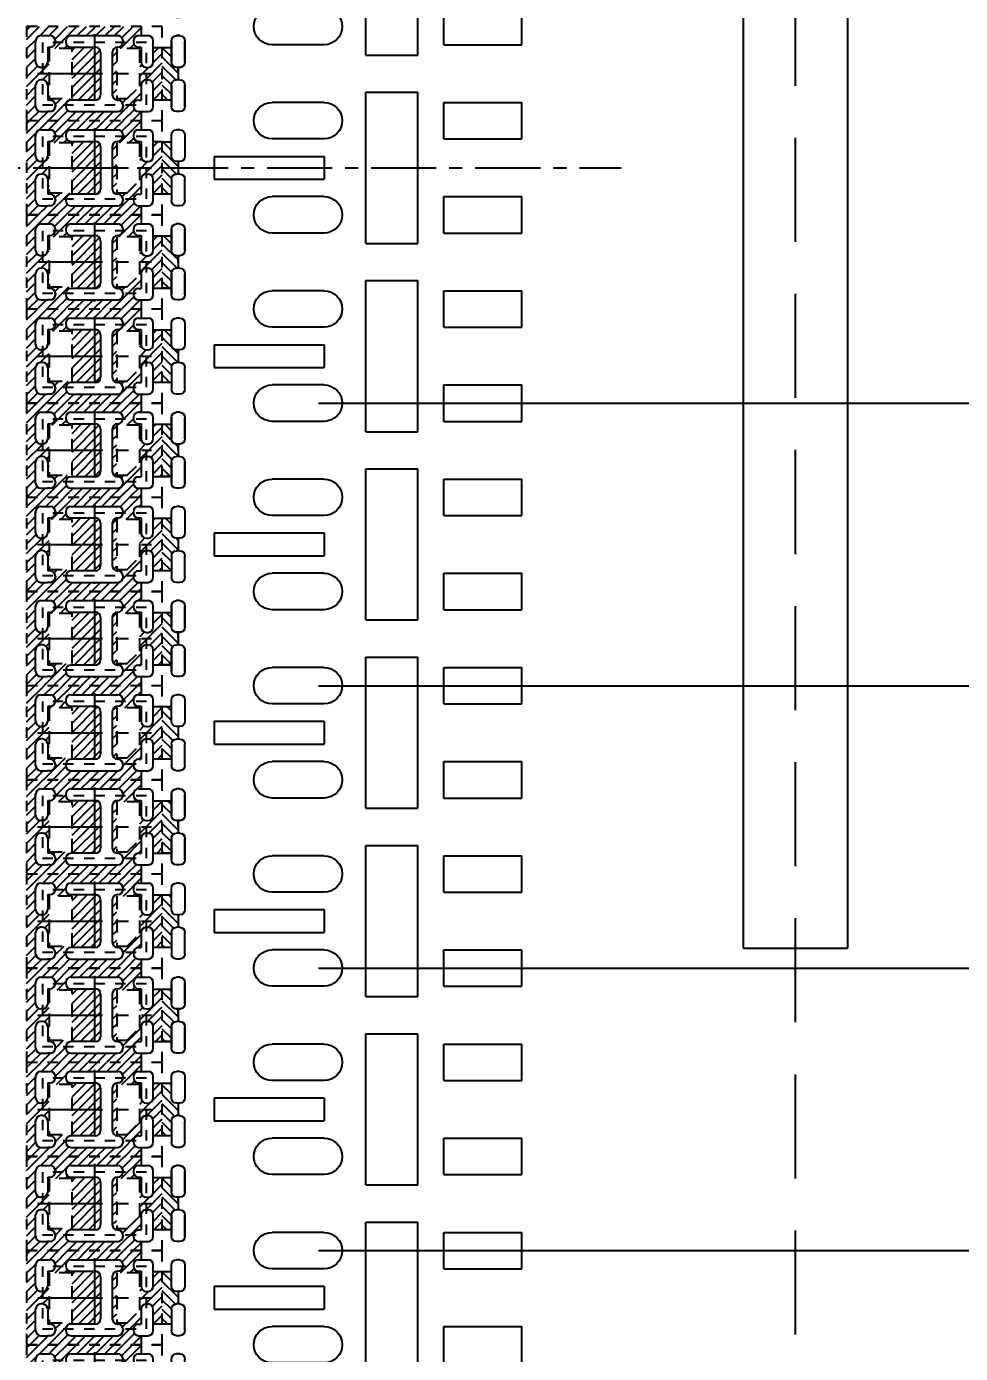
# Model space of a CAD drawing. Extents: x -1398 to -1114, y 27 to 158.
# Drawn here: x -1321.09 to -1312.12, y 86.86 to 99.61 of the extents above; entities that cross this region are included whole.
import ezdxf

# ---------------------------------------------------------------- set-up
doc = ezdxf.new("R2010")
doc.units = 0
doc.header["$LTSCALE"] = 0.5
for name, pattern in [('ACANSTGLM', [3, 2, -1]), ('CENTER', [2, 1.25, -0.25, 0.25, -0.25]), ('HIDDEN', [0.375, 0.25, -0.125]), ('HIDDEN2', [0.1875, 0.125, -0.0625])]:
    doc.linetypes.add(name, pattern=pattern)
for name, color, linetype in [('B', 5, 'Continuous'), ('C', 1, 'CENTER'), ('DIM', 7, 'Continuous'), ('H', 4, 'HIDDEN'), ('hatch', 7, 'CENTER'), ('HATCH O-L', 7, 'HIDDEN2'), ('PACKAGE OL', 51, 'HIDDEN2')]:
    doc.layers.add(name, color=color, linetype=linetype)
doc.styles.get("Standard").update_dxf_attribs({"font": 'ROMANS.SHX'})
doc.dimstyles.new('DIM 1', dxfattribs={"dimtxt": 1.5, "dimasz": 1.5, "dimexe": 1.5, "dimexo": 1.5, "dimgap": 1.5, "dimtad": 0, "dimtih": 1, "dimtoh": 1, "dimdec": 4, "dimzin": 1, "dimdsep": 46, "dimtxsty": 'STANDARD', "dimcen": 1.5, "dimclrd": 256, "dimclre": 256, "dimclrt": 256, "dimadec": 0, "dimazin": 2, "dimtfac": 1, "dimtdec": 4, "dimtmove": 0, "dimatfit": 3, "dimfxl": 1, "dimarcsym": 0})

# ---------------------------------------------------------------- blocks, each defined once
blk = doc.blocks.new('*D21')
at = {"layer": 'Defpoints', "color": 0, "transparency": 16777216}
for p in [(51.758, -773.897), (267.883, -818.897), (273.574, -818.897)]:
    blk.add_point(p, dxfattribs=at)
at = {"layer": 'DIM', "lineweight": -2, "transparency": 16777216}
blk.add_line((269.383, -818.897), (273.574, -818.897), dxfattribs=at)
at = {"layer": 'DIM', "transparency": 16777216, "insert": (278.788, -818.897), "char_height": 1.5, "attachment_point": 5}
blk.add_mtext('45.000', dxfattribs=at)
blk = doc.blocks.new('*D22')
at = {"layer": 'Defpoints', "color": 0, "transparency": 16777216}
for p in [(51.758, -773.897), (267.883, -825.147), (273.481, -825.147)]:
    blk.add_point(p, dxfattribs=at)
at = {"layer": 'DIM', "lineweight": -2, "transparency": 16777216}
blk.add_line((269.383, -825.147), (273.481, -825.147), dxfattribs=at)
at = {"layer": 'DIM', "transparency": 16777216, "insert": (278.695, -825.147), "char_height": 1.5, "attachment_point": 5}
blk.add_mtext('51.250', dxfattribs=at)
blk = doc.blocks.new('*D23')
at = {"layer": 'Defpoints', "color": 0, "transparency": 16777216}
for p in [(51.758, -773.897), (267.883, -841.147), (273.841, -841.147)]:
    blk.add_point(p, dxfattribs=at)
at = {"layer": 'DIM', "lineweight": -2, "transparency": 16777216}
blk.add_line((269.383, -841.147), (273.841, -841.147), dxfattribs=at)
at = {"layer": 'DIM', "transparency": 16777216, "insert": (279.019, -841.147), "char_height": 1.5, "attachment_point": 5}
blk.add_mtext('67.250', dxfattribs=at)
blk = doc.blocks.new('DFN1006-2L VER BAR')
at = {"layer": 'hatch'}
h = blk.add_hatch(dxfattribs=at)
h.set_pattern_fill('ANSI31', color=256, scale=0.02)
h.set_pattern_definition([(45, (1371.827285, -129.640526), (-0.0449012806, 0.0449012806), [])])
h.paths.add_polyline_path([(2.455, 0.53), (2.367, 0.53), (2.367, 0.389, -0.414214), (2.317, 0.339), (2.302, 0.339), (2.302, 0.219), (2.317, 0.219, -0.414214), (2.367, 0.169), (2.367, 0.028), (2.455, 0.028)])
h.paths.add_polyline_path([(2.455, -0.375), (2.367, -0.375), (2.367, -0.516, -0.414214), (2.317, -0.566), (2.302, -0.566), (2.302, -0.686), (2.317, -0.686, -0.414214), (2.367, -0.736), (2.367, -0.877), (2.455, -0.877)])
h.paths.add_polyline_path([(2.455, -1.28), (2.367, -1.28), (2.367, -1.421, -0.414214), (2.317, -1.471), (2.302, -1.471), (2.302, -1.591), (2.317, -1.591, -0.414214), (2.367, -1.641), (2.367, -1.781), (2.455, -1.781)])
at = {"layer": 'B'}
for p, q in [((2.287, 0.644), (2.317, 0.644)), ((2.237, 0.594), (2.237, 0.389)), ((2.367, 0.594), (2.367, 0.389)), ((2.287, 0.339), (2.317, 0.339)), ((2.302, 0.279), (2.302, 0.339)), ((2.237, 0.169), (2.237, -0.036)), ((2.287, 0.219), (2.317, 0.219)), ((2.367, 0.169), (2.367, -0.036)), ((-0.25, 0.002), (-1, 0.002)), ((-1, -0.348), (-1, 0.002)), ((-0.25, -0.348), (-0.25, 0.002)), ((0, -1.352), (0, 0.1)), ((0.5, 0.1), (0, 0.1)), ((0.5, -1.352), (0.5, 0.1)), ((0.9, 0.002), (1.4, 0.002)), ((2.287, -0.086), (2.317, -0.086)), ((-0.25, -0.348), (-1, -0.348)), ((0.9, -0.348), (1.4, -0.348)), ((2.237, -0.311), (2.237, -0.516)), ((2.287, -0.261), (2.317, -0.261)), ((2.367, -0.516), (2.367, -0.311)), ((1.955, -0.516), (0.9, -0.516)), ((0.9, -0.516), (0.9, -0.736)), ((1.955, -0.516), (1.955, -0.736)), ((2.287, -0.566), (2.317, -0.566)), ((1.955, -0.736), (0.9, -0.736)), ((2.237, -0.941), (2.237, -0.736)), ((2.287, -0.686), (2.317, -0.686)), ((2.367, -0.736), (2.367, -0.941)), ((-1, -1.253), (-1, -0.903)), ((-0.25, -0.903), (-1, -0.903)), ((-0.25, -1.253), (-0.25, -0.903)), ((0.9, -0.903), (1.4, -0.903)), ((2.287, -0.991), (2.317, -0.991)), ((-0.25, -1.253), (-1, -1.253)), ((0.9, -1.253), (1.4, -1.253)), ((2.237, -1.421), (2.237, -1.216)), ((2.287, -1.166), (2.317, -1.166)), ((2.367, -1.421), (2.367, -1.216)), ((0.5, -1.352), (0, -1.352)), ((2.287, -1.471), (2.317, -1.471)), ((2.237, -1.846), (2.237, -1.641)), ((2.287, -1.591), (2.317, -1.591)), ((2.367, -1.846), (2.367, -1.641)), ((2.287, -1.896), (2.317, -1.896))]:
    blk.add_line(p, q, dxfattribs=at)
for centre, radius, start, end in [((2.287, 0.594), 0.05, 90, 180), ((2.317, 0.594), 0.05, 0, 90), ((2.317, 0.594), 0.05, 0, 90), ((2.287, 0.389), 0.05, 180, 270), ((2.317, 0.389), 0.05, 270, 0), ((2.287, 0.169), 0.05, 90, 180), ((2.317, 0.169), 0.05, 0, 90), ((0.9, -0.173), 0.175, 90, 270), ((1.4, -0.173), 0.175, 270, 90), ((2.287, -0.036), 0.05, 180, 270), ((2.317, -0.036), 0.05, 270, 0), ((2.287, -0.311), 0.05, 90, 180), ((2.317, -0.311), 0.05, 0, 90), ((2.287, -0.516), 0.05, 180, 270), ((2.317, -0.516), 0.05, 270, 0), ((2.287, -0.736), 0.05, 90, 180), ((2.317, -0.736), 0.05, 0, 90), ((0.9, -1.078), 0.175, 90, 270), ((1.4, -1.078), 0.175, 270, 90), ((2.287, -0.941), 0.05, 180, 270), ((2.317, -0.941), 0.05, 270, 0), ((2.287, -1.216), 0.05, 90, 180), ((2.317, -1.216), 0.05, 0, 90), ((2.287, -1.421), 0.05, 180, 270), ((2.317, -1.421), 0.05, 270, 0), ((2.287, -1.641), 0.05, 90, 180), ((2.317, -1.641), 0.05, 0, 90), ((2.287, -1.846), 0.05, 180, 270), ((2.317, -1.846), 0.05, 270, 0), ((2.317, -1.846), 0.05, 270, 0)]:
    blk.add_arc(centre, radius, start, end, dxfattribs=at)
at = {"layer": 'H'}
for p, q in [((2.455, 0.53), (2.367, 0.53)), ((2.302, 0.339), (2.302, 0.219)), ((2.455, 0.028), (2.367, 0.028)), ((2.455, -0.375), (2.367, -0.375)), ((2.302, -0.566), (2.302, -0.686)), ((2.455, -0.877), (2.367, -0.877)), ((2.455, -1.28), (2.367, -1.28)), ((2.302, -1.471), (2.302, -1.591)), ((2.455, -1.781), (2.367, -1.781))]:
    blk.add_line(p, q, dxfattribs=at)
blk = doc.blocks.new('2 L-SIDE CROSS REF')
at = {"layer": 'hatch'}
h = blk.add_hatch(dxfattribs=at)
h.set_pattern_fill('ANSI31', color=256, scale=0.02)
h.set_pattern_definition([(45, (579.96456, -36.8985), (-0.0449012806, 0.0449012806), [])])
h.paths.add_polyline_path([(-0.515, -0.06), (-0.499, -0.06, -0.414214), (-0.449, -0.11), (-0.449, -0.254), (-0.425, -0.254, -0.414214), (-0.375, -0.304), (-0.375, -0.315, -0.414214), (-0.425, -0.365), (-0.452, -0.365), (-0.515, -0.365, -0.414214), (-0.565, -0.315), (-0.565, -0.11, -0.414214)], flags=16)
h.paths.add_polyline_path([(-0.565, 0.11), (-0.565, 0.315, -0.414214), (-0.515, 0.365), (-0.425, 0.365, -0.414214), (-0.375, 0.315), (-0.375, 0.304, -0.414214), (-0.425, 0.254), (-0.449, 0.254), (-0.449, 0.11, -0.414214), (-0.499, 0.06), (-0.515, 0.06, -0.414214)], flags=16)
h.paths.add_polyline_path([(-0.435, 0.24), (-0.215, 0.24), (-0.215, -0.24), (-0.435, -0.24)], flags=16)
h.paths.add_polyline_path([(-0.225, -0.254), (0.009, -0.254, 0.414214), (0.059, -0.204), (0.059, 0.204, 0.414214), (0.009, 0.254), (-0.225, 0.254, -0.414214), (-0.275, 0.304), (-0.275, 0.315, -0.414214), (-0.225, 0.365), (0.225, 0.365, -0.414214), (0.275, 0.315), (0.275, 0.304, -0.414214), (0.225, 0.254), (0.222, 0.254, 0.414214), (0.172, 0.204), (0.172, -0.204, 0.423299), (0.224, -0.254, -0.423025), (0.275, -0.304), (0.275, -0.315, -0.414214), (0.225, -0.365), (-0.225, -0.365, -0.414214), (-0.275, -0.315), (-0.275, -0.304, -0.414214)], flags=16)
h.paths.add_polyline_path([(0.215, 0.24), (0.435, 0.24), (0.435, -0.12), (0.315, -0.24), (0.215, -0.24)], flags=16)
h.paths.add_polyline_path([(0.425, -0.254), (0.449, -0.254), (0.449, -0.11, -0.414214), (0.499, -0.06), (0.515, -0.06, -0.414214), (0.565, -0.11), (0.565, -0.315, -0.414214), (0.515, -0.365), (0.452, -0.365), (0.425, -0.365, -0.414214), (0.375, -0.315), (0.375, -0.304, -0.414214)], flags=16)
h.paths.add_polyline_path([(0.452, -0.452), (0.452, -0.365), (0.515, -0.365, 0.414214), (0.565, -0.315), (0.565, -0.251), (0.652, -0.251), (0.652, 0.251), (0.565, 0.251), (0.565, 0.11, -0.414214), (0.515, 0.06), (0.499, 0.06, -0.414214), (0.449, 0.11), (0.449, 0.254), (0.425, 0.254, -0.414214), (0.375, 0.304), (0.375, 0.315, -0.414214), (0.425, 0.365), (0.452, 0.365), (0.452, 0.452), (-0.652, 0.452), (-0.652, -0.452)])
at = {"layer": 'B'}
for p, q in [((-0.565, 0.11), (-0.565, 0.315)), ((-0.565, 0.315), (-0.565, 0.301)), ((-0.515, 0.365), (-0.425, 0.365)), ((-0.375, 0.315), (-0.375, 0.304)), ((-0.275, 0.315), (-0.275, 0.304)), ((-0.225, 0.365), (0.225, 0.365)), ((0.275, 0.315), (0.275, 0.304)), ((0.375, 0.315), (0.375, 0.304)), ((0.425, 0.365), (0.515, 0.365)), ((0.565, 0.11), (0.565, 0.315)), ((-0.449, 0.254), (-0.449, 0.11)), ((-0.449, 0.254), (-0.425, 0.254)), ((-0.225, 0.254), (0.009, 0.254)), ((0.059, 0.204), (0.059, -0.204)), ((0.172, 0.204), (0.172, -0.204)), ((0.222, 0.254), (0.225, 0.254)), ((0.425, 0.254), (0.449, 0.254)), ((0.449, 0.254), (0.449, 0.11)), ((-0.499, 0.06), (-0.515, 0.06)), ((-0.5, 0.06), (-0.5, 0.06)), ((0.499, 0.06), (0.515, 0.06)), ((0.5, 0.06), (0.5, 0.06)), ((-0.565, -0.315), (-0.565, -0.11)), ((-0.499, -0.06), (-0.515, -0.06)), ((-0.5, -0.06), (-0.5, -0.06)), ((-0.449, -0.11), (-0.449, -0.254)), ((0.449, -0.11), (0.449, -0.254)), ((0.499, -0.06), (0.515, -0.06)), ((0.5, -0.06), (0.5, -0.06)), ((0.565, -0.315), (0.565, -0.11)), ((-0.425, -0.254), (-0.449, -0.254)), ((0.009, -0.254), (-0.225, -0.254)), ((0.222, -0.254), (0.225, -0.254)), ((0.425, -0.254), (0.449, -0.254)), ((-0.515, -0.365), (-0.452, -0.365)), ((-0.425, -0.365), (-0.452, -0.365)), ((-0.375, -0.304), (-0.375, -0.315)), ((-0.275, -0.304), (-0.275, -0.315)), ((-0.225, -0.365), (0.225, -0.365)), ((0.275, -0.304), (0.275, -0.315)), ((0.375, -0.304), (0.375, -0.315)), ((0.425, -0.365), (0.452, -0.365)), ((0.452, -0.365), (0.515, -0.365))]:
    blk.add_line(p, q, dxfattribs=at)
for centre, start, end in [((-0.515, 0.315), 90, 180), ((-0.425, 0.315), 0, 90), ((-0.425, 0.304), 270, 0), ((-0.225, 0.315), 90, 180), ((-0.225, 0.304), 180, 270), ((0.225, 0.315), 0, 90), ((0.225, 0.304), 270, 0), ((0.425, 0.315), 90, 180), ((0.425, 0.304), 180, 270), ((0.515, 0.315), 0, 90), ((0.009, 0.204), 0, 90), ((0.222, 0.204), 90, 180), ((-0.515, 0.11), 180, 270), ((-0.499, 0.11), 270, 0), ((0.499, 0.11), 180, 270), ((0.515, 0.11), 270, 0), ((-0.515, -0.11), 90, 180), ((-0.499, -0.11), 0, 90), ((0.499, -0.11), 90, 180), ((0.515, -0.11), 0, 90), ((-0.425, -0.304), 0, 90), ((-0.225, -0.304), 90, 180), ((0.009, -0.204), 270, 0), ((0.222, -0.204), 180, 270), ((0.225, -0.304), 0, 90), ((0.425, -0.304), 90, 180), ((-0.515, -0.315), 180, 270), ((-0.425, -0.315), 270, 0), ((-0.225, -0.315), 180, 270), ((0.225, -0.315), 270, 0), ((0.425, -0.315), 180, 270), ((0.515, -0.315), 270, 0)]:
    blk.add_arc(centre, 0.05, start, end, dxfattribs=at)
at = {"layer": 'C'}
for p, q in [((0, 0.38), (0, -0.38)), ((-0.548, 0), (0.548, 0))]:
    blk.add_line(p, q, dxfattribs=at)
at = {"layer": 'H', "color": 6}
for p, q in [((0.452, 0.365), (0.452, 0.452)), ((0.565, 0.251), (0.652, 0.251)), ((0.565, -0.251), (0.652, -0.251)), ((0.452, -0.452), (0.452, -0.365))]:
    blk.add_line(p, q, dxfattribs=at)
at = {"layer": 'H'}
for points in [[(-0.215, -0.24), (-0.215, 0.24), (-0.435, 0.24), (-0.435, -0.24)], [(0.315, -0.24), (0.435, -0.12), (0.435, 0.24), (0.215, 0.24), (0.215, -0.24)]]:
    blk.add_lwpolyline(points, close=True, dxfattribs=at)
at = {"layer": 'HATCH O-L'}
blk.add_lwpolyline([(-0.652, 0.452), (-0.652, -0.452), (0.652, -0.452), (0.652, 0.452), (-0.652, 0.452)], dxfattribs=at)
at = {"layer": 'PACKAGE OL'}
blk.add_lwpolyline([(0.5, -0.3), (0.5, 0.3), (-0.5, 0.3), (-0.5, -0.3)], close=True, dxfattribs=at)
blk = doc.blocks.new('*D85')
at = {"lineweight": -2, "transparency": 16777216}
blk.add_line((-1318.29, 100.514), (-1311.198, 100.514), dxfattribs=at)
at = {"layer": 'Defpoints', "color": 0, "transparency": 16777216}
for p in [(-1344.581, 135.752), (-1319.79, 100.514), (-1311.198, 100.514)]:
    blk.add_point(p, dxfattribs=at)
at = {"transparency": 16777216, "insert": (-1305.269, 100.514), "char_height": 1.5, "attachment_point": 5}
blk.add_mtext('35.2380', dxfattribs=at)
blk = doc.blocks.new('*D86')
at = {"lineweight": -2, "transparency": 16777216}
blk.add_line((-1318.29, 95.99), (-1311.21, 95.99), dxfattribs=at)
at = {"layer": 'Defpoints', "color": 0, "transparency": 16777216}
for p in [(-1344.581, 135.752), (-1319.79, 95.99), (-1311.21, 95.99)]:
    blk.add_point(p, dxfattribs=at)
at = {"transparency": 16777216, "insert": (-1305.281, 95.99), "char_height": 1.5, "attachment_point": 5}
blk.add_mtext('39.7620', dxfattribs=at)
blk = doc.blocks.new('*D87')
at = {"lineweight": -2, "transparency": 16777216}
blk.add_line((-1318.29, 93.275), (-1311.309, 93.275), dxfattribs=at)
at = {"layer": 'Defpoints', "color": 0, "transparency": 16777216}
for p in [(-1344.581, 135.752), (-1319.79, 93.275), (-1311.309, 93.275)]:
    blk.add_point(p, dxfattribs=at)
at = {"transparency": 16777216, "insert": (-1305.345, 93.275), "char_height": 1.5, "attachment_point": 5}
blk.add_mtext('42.4764', dxfattribs=at)
blk = doc.blocks.new('*D88')
at = {"lineweight": -2, "transparency": 16777216}
blk.add_line((-1318.29, 90.561), (-1311.21, 90.561), dxfattribs=at)
at = {"layer": 'Defpoints', "color": 0, "transparency": 16777216}
for p in [(-1344.581, 135.752), (-1319.79, 90.561), (-1311.21, 90.561)]:
    blk.add_point(p, dxfattribs=at)
at = {"transparency": 16777216, "insert": (-1305.281, 90.561), "char_height": 1.5, "attachment_point": 5}
blk.add_mtext('45.1908', dxfattribs=at)
blk = doc.blocks.new('*D89')
at = {"lineweight": -2, "transparency": 16777216}
blk.add_line((-1318.29, 87.846), (-1311.203, 87.846), dxfattribs=at)
at = {"layer": 'Defpoints', "color": 0, "transparency": 16777216}
for p in [(-1344.581, 135.752), (-1319.79, 87.846), (-1311.203, 87.846)]:
    blk.add_point(p, dxfattribs=at)
at = {"transparency": 16777216, "insert": (-1305.275, 87.846), "char_height": 1.5, "attachment_point": 5}
blk.add_mtext('47.9052', dxfattribs=at)
blk = doc.blocks.new('*D90')
at = {"lineweight": -2, "transparency": 16777216}
blk.add_line((-1318.29, 85.132), (-1311.203, 85.132), dxfattribs=at)
at = {"layer": 'Defpoints', "color": 0, "transparency": 16777216}
for p in [(-1344.581, 135.752), (-1319.79, 85.132), (-1311.203, 85.132)]:
    blk.add_point(p, dxfattribs=at)
at = {"transparency": 16777216, "insert": (-1305.275, 85.132), "char_height": 1.5, "attachment_point": 5}
blk.add_mtext('50.6196', dxfattribs=at)
blk = doc.blocks.new('*D91')
at = {"lineweight": -2, "transparency": 16777216}
blk.add_line((-1318.29, 82.418), (-1311.217, 82.418), dxfattribs=at)
at = {"layer": 'Defpoints', "color": 0, "transparency": 16777216}
for p in [(-1344.581, 135.752), (-1319.79, 82.418), (-1311.217, 82.418)]:
    blk.add_point(p, dxfattribs=at)
at = {"transparency": 16777216, "insert": (-1305.289, 82.418), "char_height": 1.5, "attachment_point": 5}
blk.add_mtext('53.3340', dxfattribs=at)
blk = doc.blocks.new('*D92')
at = {"lineweight": -2, "transparency": 16777216}
blk.add_line((-1318.29, 79.703), (-1311.224, 79.703), dxfattribs=at)
at = {"layer": 'Defpoints', "color": 0, "transparency": 16777216}
for p in [(-1344.581, 135.752), (-1319.79, 79.703), (-1311.224, 79.703)]:
    blk.add_point(p, dxfattribs=at)
at = {"transparency": 16777216, "insert": (-1305.26, 79.703), "char_height": 1.5, "attachment_point": 5}
blk.add_mtext('56.0484', dxfattribs=at)
blk = doc.blocks.new('*D93')
at = {"lineweight": -2, "transparency": 16777216}
blk.add_line((-1318.29, 76.989), (-1311.284, 76.989), dxfattribs=at)
at = {"layer": 'Defpoints', "color": 0, "transparency": 16777216}
for p in [(-1344.581, 135.752), (-1319.79, 76.989), (-1311.284, 76.989)]:
    blk.add_point(p, dxfattribs=at)
at = {"transparency": 16777216, "insert": (-1305.355, 76.989), "char_height": 1.5, "attachment_point": 5}
blk.add_mtext('58.7628', dxfattribs=at)
blk = doc.blocks.new('*D94')
at = {"lineweight": -2, "transparency": 16777216}
blk.add_line((-1318.29, 74.274), (-1311.058, 74.274), dxfattribs=at)
at = {"layer": 'Defpoints', "color": 0, "transparency": 16777216}
for p in [(-1344.581, 135.752), (-1319.79, 74.274), (-1311.058, 74.274)]:
    blk.add_point(p, dxfattribs=at)
at = {"transparency": 16777216, "insert": (-1305.165, 74.274), "char_height": 1.5, "attachment_point": 5}
blk.add_mtext('61.4772', dxfattribs=at)
blk = doc.blocks.new('*D95')
at = {"lineweight": -2, "transparency": 16777216}
blk.add_line((-1318.29, 71.56), (-1311.099, 71.56), dxfattribs=at)
at = {"layer": 'Defpoints', "color": 0, "transparency": 16777216}
for p in [(-1344.581, 135.752), (-1319.79, 71.56), (-1311.099, 71.56)]:
    blk.add_point(p, dxfattribs=at)
at = {"transparency": 16777216, "insert": (-1305.206, 71.56), "char_height": 1.5, "attachment_point": 5}
blk.add_mtext('64.1916', dxfattribs=at)
blk = doc.blocks.new('*D96')
at = {"lineweight": -2, "transparency": 16777216}
blk.add_line((-1318.29, 68.846), (-1311.05, 68.846), dxfattribs=at)
at = {"layer": 'Defpoints', "color": 0, "transparency": 16777216}
for p in [(-1344.581, 135.752), (-1319.79, 68.846), (-1311.05, 68.846)]:
    blk.add_point(p, dxfattribs=at)
at = {"transparency": 16777216, "insert": (-1305.157, 68.846), "char_height": 1.5, "attachment_point": 5}
blk.add_mtext('66.9060', dxfattribs=at)

msp = doc.modelspace()

# ---------------------------------------------------------------- linework, layer by layer
at = {"layer": 'B'}
for p, q in [((-1314.20629, 105.75152), (-1314.20629, 90.75152)), ((-1313.20629, 105.75152), (-1313.20629, 90.75152)), ((-1314.20629, 90.75152), (-1313.20629, 90.75152))]:
    msp.add_line(p, q, dxfattribs=at)
at = {"layer": 'C', "color": 2}
msp.add_line((-1373.78169, 98.25152), (-1315.38089, 98.25152), dxfattribs=at)
at = {"layer": 'DIM', "linetype": 'ACANSTGLM'}
msp.add_lwpolyline([(-1381.23564, 139.04005), (-1313.70629, 139.04005), (-1313.70629, 57.04973), (-1381.23564, 57.04973)], close=True, dxfattribs=at)

# ---------------------------------------------------------------- block references
at = {"xscale": -1}
for p in [(-1317.33529, 100.68693), (-1317.33529, 98.87733), (-1317.33529, 97.06773), (-1317.33529, 95.25813), (-1317.33529, 93.44853), (-1317.33529, 91.63893), (-1317.33529, 89.82933), (-1317.33529, 88.01973)]:
    msp.add_blockref('DFN1006-2L VER BAR', p, dxfattribs=at)
at = {"layer": 'hatch'}
for p in [(-1320.44249, 99.15632), (-1320.44249, 98.25152), (-1320.44249, 97.34672), (-1320.44249, 96.44192), (-1320.44249, 95.53712), (-1320.44249, 94.63232), (-1320.44249, 93.72752), (-1320.44249, 92.82272), (-1320.44249, 91.91792), (-1320.44249, 91.01312), (-1320.44249, 90.10832), (-1320.44249, 89.20352), (-1320.44249, 88.29872), (-1320.44249, 87.39392), (-1320.44249, 86.48912)]:
    msp.add_blockref('2 L-SIDE CROSS REF', p, dxfattribs=at)

# ---------------------------------------------------------------- dimensions: what is measured, and where the dimension line sits
for feature_location, offset, picture, middle in [((-1319.79009, 100.51352), (8.59203, 0), '*D85', (-1305.26948, 100.51352)), ((-1319.79009, 95.98952), (8.58003, 0), '*D86', (-1305.28149, 95.98952)), ((-1319.79009, 93.27512), (8.48099, 0), '*D87', (-1305.34481, 93.27512)), ((-1319.79009, 90.56072), (8.58003, 0), '*D88', (-1305.28149, 90.56072)), ((-1319.79009, 87.84632), (8.58683, 0), '*D89', (-1305.27469, 87.84632)), ((-1319.79009, 85.13192), (8.58683, 0), '*D90', (-1305.27469, 85.13192)), ((-1319.79009, 82.41752), (8.57266, 0), '*D91', (-1305.28885, 82.41752)), ((-1319.79009, 79.70312), (8.56599, 0), '*D92', (-1305.25981, 79.70312)), ((-1319.79009, 76.98872), (8.50633, 0), '*D93', (-1305.35519, 76.98872)), ((-1319.79009, 74.27432), (8.73178, 0), '*D94', (-1305.16545, 74.27432)), ((-1319.79009, 71.55992), (8.69082, 0), '*D95', (-1305.20641, 71.55992)), ((-1319.79009, 68.84552), (8.7398, 0), '*D96', (-1305.15743, 68.84552))]:
    dim = msp.add_ordinate_dim(feature_location=feature_location, offset=offset, dtype=0, origin=(-1344.58129, 135.75152), dimstyle='DIM 1')
    dim.commit()
    dim.dimension.update_dxf_attribs({"geometry": picture, "text_midpoint": middle})
at = {"layer": 'DIM'}
for feature_location, offset, picture, middle in [((-1128.45629, 90.75152), (5.69151, 0), '*D21', (-1117.55049, 90.75152)), ((-1128.45629, 84.50152), (5.59855, 0), '*D22', (-1117.64345, 84.50152)), ((-1128.45629, 68.50152), (5.95813, 0), '*D23', (-1117.31959, 68.50152))]:
    dim = msp.add_ordinate_dim(feature_location=feature_location, offset=offset, dtype=0, origin=(-1344.58129, 135.75152), dimstyle='DIM 1', override={"dimdec": 3}, dxfattribs=at)
    dim.commit()
    dim.dimension.update_dxf_attribs({"geometry": picture, "text_midpoint": middle, "insert": (-1396.33888, 909.64805)})

doc.saveas('drawing.dxf')
